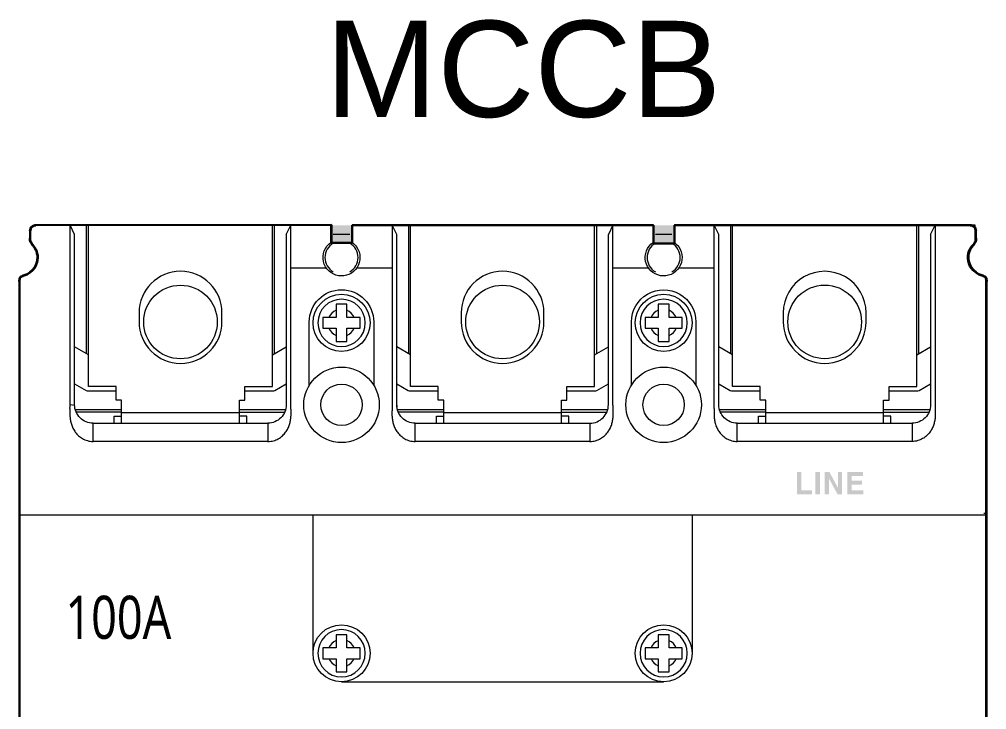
# Model space of a CAD drawing. Header units: millimetres. Extents: x 41 to 1635, y 11 to 1528.
# Drawn here: x 270.2 to 360, y 1152.1 to 1216.1 of the extents above; entities that cross this region are included whole.
import ezdxf

# ---------------------------------------------------------------- set-up
doc = ezdxf.new("R2010")
doc.units = ezdxf.units.MM
doc.header["$LTSCALE"] = 8
doc.layers.get('0').update_dxf_attribs({"linetype": 'CONTINUOUS'})
for name, color, linetype in [('PDF3_Geometry', 7, 'CONTINUOUS'), ('PDF3_Solid Fills', 7, 'CONTINUOUS'), ('PDF3_Text', 7, 'CONTINUOUS')]:
    doc.layers.add(name, color=color, linetype=linetype)
doc.styles.add('PDF AdobeCorpID-MyriadBd', font='arial.ttf')
doc.styles.get("Standard").update_dxf_attribs({"font": '', "width": 0.8})
doc.styles.get('Standard').set_extended_font_data('Meiryo UI')

# ---------------------------------------------------------------- blocks, each defined once
blk = doc.blocks.new('MCCB')
at = {"layer": 'PDF3_Solid Fills', "true_color": 0xffffff, "transparency": 33554559}
h = blk.add_hatch(color=7, dxfattribs=at)
h.paths.add_polyline_path([(0.0015, -3.4427), (0.0015, -3.4586)], flags=0)
h.paths.add_polyline_path([(-0.0114, -3.4721), (-0.6874, -3.4721), (-0.6874, -3.4307), (-0.7357, -3.4307), (-0.7357, -3.4721), (-1.4246, -3.4721), (-1.4246, -3.4321), (-1.4721, -3.4321), (-1.4721, -3.4729), (-2.1481, -3.4721)], flags=0)
h.paths.add_polyline_path([(-2.161, -3.4586), (-2.161, -3.4427)], flags=0)
h.paths.add_polyline_path([(-2.1858, -3.3432), (-2.1858, -0.1286)], flags=0)
h.paths.add_polyline_path([(-2.161, -0.0291), (-2.161, -0.0133)], flags=0)
h.paths.add_polyline_path([(-2.1481, 0.0003), (-1.4721, 0.0011), (-1.4721, -0.0397), (-1.4246, -0.0397), (-1.4246, 0.0003), (-0.7357, 0.0003), (-0.7357, -0.0412), (-0.6874, -0.0412), (-0.6874, 0.0003), (-0.0114, 0.0003)], flags=0)
h.paths.add_polyline_path([(0.0015, -0.0133), (0.0015, -0.0291)], flags=0)
h.paths.add_polyline_path([(0.0263, -0.1286), (0.0263, -3.3432)], flags=0)
at = {"layer": 'PDF3_Solid Fills', "transparency": 33554559}
for points in [[(-0.3975, -0.6061), (-0.3734, -0.6061), (-0.3734, -0.6154), (-0.4077, -0.6154), (-0.4077, -0.5642), (-0.3975, -0.5642)], [(-0.3138, -0.5642), (-0.3043, -0.5642), (-0.3043, -0.6154), (-0.3145, -0.6154), (-0.3343, -0.5789), (-0.3344, -0.5789), (-0.3344, -0.6154), (-0.3439, -0.6154), (-0.3439, -0.5642), (-0.3332, -0.5642), (-0.3139, -0.5999), (-0.3138, -0.5999)], [(-0.2568, -0.5733), (-0.2826, -0.5733), (-0.2826, -0.584), (-0.2589, -0.584), (-0.2589, -0.5931), (-0.2826, -0.5931), (-0.2826, -0.6063), (-0.2557, -0.6063), (-0.2557, -0.6154), (-0.2925, -0.6154), (-0.2925, -0.5642), (-0.2568, -0.5642)]]:
    blk.add_hatch(color=256, dxfattribs=at).paths.add_polyline_path(points)
at = {"layer": 'PDF3_Geometry', "lineweight": 9}
for points in [[(0.0242, -0.6624), (0.0242, -0.1252, 0.357337), (0.0158, -0.1149, -0.657304), (0, -0.0392), (0, 0), (-0.6882, 0), (-0.6882, -0.0392, -0.091204), (-0.678, -0.0494, -2.417329), (-0.7366, -0.0392), (-0.7366, 0), (-1.4248, 0), (-1.4248, -0.0392, -0.089162), (-1.4146, -0.0494, -2.416669), (-1.4733, -0.0392), (-1.4733, 0), (-2.151, 0, 0.414183), (-2.1615, -0.0105), (-2.1615, -0.0341, 0.215531), (-2.1579, -0.042, -0.620501), (-2.1773, -0.1149, 0.359372), (-2.1857, -0.1252), (-2.1857, -0.6624)], [(-2.0172, -0.4524), (-1.6174, -0.4524), (-1.6174, -0.4943), (-2.0172, -0.4943), (-2.0172, -0.4524, -0.414442), (-2.0594, -0.4103), (-2.0594, -0.021), (-2.0699, 0)], [(-1.6174, -0.4943, 0.066752), (-1.6047, -0.4926, 0.056757), (-1.5936, -0.488, 0.051623), (-1.5843, -0.4813, 0.044487), (-1.577, -0.4732, 0.043157), (-1.5716, -0.4645, 0.03485), (-1.5679, -0.4554, 0.03037), (-1.5657, -0.4464, 0.019643), (-1.5646, -0.4373, 0.016172), (-1.5643, -0.4283, 0.003425), (-1.5646, -0.4194, -0.008179), (-1.5648, -0.4103), (-1.5648, 0)], [(-1.2806, -0.4524, -0.414442), (-1.3228, -0.4103), (-1.3228, -0.021), (-1.3333, 0), (-1.3333, -0.4103, -0.005981), (-1.3334, -0.4193, 0.009313), (-1.3337, -0.4282, 0.020795), (-1.3335, -0.4372, 0.025564), (-1.3324, -0.4462, 0.03459), (-1.3302, -0.4553, 0.036649), (-1.3265, -0.4644, 0.044526), (-1.3211, -0.4733, 0.048201), (-1.3136, -0.4814, 0.052793), (-1.3044, -0.488, 0.058513), (-1.2933, -0.4926, 0.066694), (-1.2807, -0.4943)], [(-0.8808, -0.4943, 0.069619), (-0.8679, -0.4925, 0.059215), (-0.8567, -0.4878, 0.05216), (-0.8475, -0.4811, 0.050639), (-0.8403, -0.4731, 0.044881), (-0.8348, -0.4643, 0.03768), (-0.8312, -0.4551, 0.029233), (-0.829, -0.446, 0.028477), (-0.828, -0.4369, 0.017592), (-0.8277, -0.4281, 0.005939), (-0.828, -0.4192, -0.008225), (-0.8282, -0.4103), (-0.8282, 0)], [(-1.5753, -0.021), (-1.5753, -0.4103, -0.414221), (-1.6174, -0.4524)], [(-0.8808, -0.4524), (-0.8808, -0.4943), (-1.2806, -0.4943), (-1.2806, -0.4524), (-0.8808, -0.4524, 0.414578), (-0.8387, -0.4103), (-0.8387, -0.021)], [(-0.0916, 0), (-0.0916, -0.4103, 0.008207), (-0.0914, -0.4193, -0.002322), (-0.0911, -0.4283, -0.016274), (-0.0914, -0.4373, -0.023668), (-0.0924, -0.4463, -0.032986), (-0.0947, -0.4553, -0.043258), (-0.0983, -0.4643, -0.041999), (-0.1037, -0.4731, -0.045667), (-0.1109, -0.4812, -0.053154), (-0.1201, -0.4878, -0.062951), (-0.1312, -0.4924, -0.071075), (-0.1441, -0.4943), (-0.544, -0.4943), (-0.544, -0.4524, -0.414523), (-0.5861, -0.4103), (-0.5861, -0.021), (-0.5966, 0)], [(-0.102, -0.021), (-0.102, -0.4103, -0.41422), (-0.1441, -0.4524), (-0.1441, -0.4943)], [(-1.4301, -0.1064, 0.578242), (-1.4301, -0.041), (-1.468, -0.041, 0.576977), (-1.4679, -0.1065)], [(-0.6935, -0.1064, 0.577293), (-0.6935, -0.041), (-0.7313, -0.041, 0.577106), (-0.7313, -0.1065)], [(-1.5227, -0.3654), (-1.5227, -0.221, -0.999923), (-1.3754, -0.221), (-1.3754, -0.3654)], [(-0.786, -0.3654), (-0.786, -0.221, -1.000004), (-0.6387, -0.221), (-0.6387, -0.3654)], [(-2.0594, -0.3623), (-2.0331, -0.3774, 0.136243), (-2.0279, -0.3788), (-1.9647, -0.3788)], [(-1.67, -0.3788), (-1.6068, -0.3788, 0.134244), (-1.6015, -0.3774), (-1.5753, -0.3623)], [(-1.3228, -0.3623), (-1.2965, -0.3774, 0.133578), (-1.2913, -0.3788), (-1.2281, -0.3788)], [(-0.9334, -0.3788), (-0.8701, -0.3788, 0.135405), (-0.8649, -0.3774), (-0.8387, -0.3623)], [(-0.5861, -0.3623), (-0.5599, -0.3774, 0.13741), (-0.5546, -0.3788), (-0.4914, -0.3788)], [(-0.1968, -0.3788), (-0.1335, -0.3788, 0.134566), (-0.1283, -0.3774), (-0.102, -0.3623)], [(-2.0701, -0.4191, 0.009499), (-2.0703, -0.4279, 0.021124), (-2.0701, -0.4368, 0.022101), (-2.0691, -0.4458, 0.035436), (-2.0669, -0.4549, 0.042927), (-2.0632, -0.4642, 0.043419), (-2.0578, -0.4731, 0.04655), (-2.0506, -0.4811, 0.0545), (-2.0414, -0.4877, 0.060356), (-2.0303, -0.4924, 0.071754), (-2.0172, -0.4943)], [(-0.5968, -0.4191, 0.005937), (-0.5971, -0.4279, 0.022366), (-0.5969, -0.4368, 0.034632), (-0.5959, -0.4458, 0.034606), (-0.5937, -0.455, 0.041023), (-0.59, -0.4643, 0.048526), (-0.5845, -0.4732, 0.04648), (-0.5772, -0.4813, 0.05625), (-0.568, -0.4879, 0.064267), (-0.5568, -0.4925, 0.068524), (-0.544, -0.4943)], [(-0.7366, -3.4726), (-0.737, -3.4333, -0.090366), (-0.7471, -3.4231, -2.416427), (-0.6882, -3.4333), (-0.6882, -3.4726), (-0.0105, -3.4726, 0.411746), (0, -3.4621), (0.0001, -3.4334, -0.658641), (0.0158, -3.3577, 0.358705), (0.0242, -3.3474), (0.0242, -0.6629), (-2.1857, -0.6629)]]:
    blk.add_lwpolyline(points, format="xyb", dxfattribs=at)
at = {"layer": 'PDF3_Geometry', "lineweight": 30}
for points in [[(-2.1481, 0.0003), (-1.4721, 0.0011), (-1.4721, -0.0397), (-1.4246, -0.0397), (-1.4246, 0.0003), (-0.7357, 0.0003), (-0.7357, -0.0412), (-0.6874, -0.0412), (-0.6874, 0.0003), (-0.0114, 0.0003)], [(-2.161, -0.0291), (-2.161, -0.0133)], [(0.0015, -0.0133), (0.0015, -0.0291)], [(-2.1858, -3.3432), (-2.1858, -0.1286)], [(0.0263, -0.1286), (0.0263, -3.3432)]]:
    blk.add_lwpolyline(points, dxfattribs=at)
at = {"layer": 'PDF3_Geometry', "lineweight": 9}
for points in [[(-1.6069, -0.3683), (-1.6069, 0)], [(-1.6027, 0), (-1.6027, -0.2939)], [(-1.2954, -0.2939), (-1.2954, 0)], [(-1.2912, -0.3683), (-1.2912, 0)], [(-0.8703, -0.3683), (-0.8703, 0)], [(-0.866, 0), (-0.866, -0.2939)], [(-0.8282, 0), (-0.8387, -0.021)], [(-0.5966, -0.4103), (-0.5966, 0)], [(-0.5588, -0.2939), (-0.5588, 0)], [(-0.5546, -0.3683), (-0.5546, 0)], [(-0.102, -0.021), (-0.0916, 0)], [(-2.0699, -0.4103), (-2.0699, 0)], [(-2.032, -0.2939), (-2.032, 0)], [(-2.0278, -0.3683), (-2.0278, 0)], [(-1.5753, -0.021), (-1.5648, 0)], [(-1.4301, -0.021), (-1.468, -0.021)], [(-0.6935, -0.021), (-0.7313, -0.021)], [(-0.1336, -0.3683), (-0.1336, 0)], [(-0.1294, 0), (-0.1294, -0.2939)], [(-1.5648, -0.097), (-1.484, -0.097)], [(-1.4141, -0.097), (-1.3333, -0.097)], [(-0.8282, -0.097), (-0.7474, -0.097)], [(-0.6774, -0.097), (-0.5966, -0.097)], [(-2.0278, -0.2963), (-2.0594, -0.2781)], [(-1.6069, -0.2963), (-1.5753, -0.2781)], [(-1.2912, -0.2963), (-1.3228, -0.2781)], [(-0.8703, -0.2963), (-0.8387, -0.2781)], [(-0.5546, -0.2963), (-0.5861, -0.2781)], [(-0.1336, -0.2963), (-0.102, -0.2781)], [(-1.9647, -0.3683), (-2.0278, -0.3683)], [(-1.9647, -0.3999), (-1.9647, -0.3683)], [(-1.6827, -0.4524), (-1.6827, -0.3999), (-1.67, -0.3999), (-1.67, -0.3683)], [(-1.67, -0.3683), (-1.6069, -0.3683)], [(-1.2281, -0.3683), (-1.2912, -0.3683)], [(-1.2281, -0.3999), (-1.2281, -0.3683)], [(-0.9334, -0.3999), (-0.9334, -0.3683)], [(-0.9334, -0.3683), (-0.8703, -0.3683)], [(-0.4914, -0.3683), (-0.5546, -0.3683)], [(-0.4914, -0.3999), (-0.4914, -0.3683)], [(-0.1968, -0.3999), (-0.1968, -0.3683)], [(-0.1968, -0.3683), (-0.1336, -0.3683)], [(-2.0593, -0.4117), (-2.0699, -0.4103)], [(-1.9521, -0.4524), (-1.9521, -0.3999), (-1.9647, -0.3999)], [(-1.2154, -0.4524), (-1.2154, -0.3999), (-1.2281, -0.3999)], [(-0.946, -0.4524), (-0.946, -0.3999)], [(-0.946, -0.3999), (-0.9334, -0.3999)], [(-0.4788, -0.3999), (-0.4914, -0.3999)], [(-0.4788, -0.4524), (-0.4788, -0.3999)], [(-0.2094, -0.4524), (-0.2094, -0.3999)], [(-0.2094, -0.3999), (-0.1968, -0.3999)], [(-2.058, -0.4209), (-1.9521, -0.4209)], [(-1.9521, -0.4272), (-2.0558, -0.4272)], [(-1.9688, -0.4524), (-1.9688, -0.4366)], [(-1.9688, -0.4366), (-1.9521, -0.4366)], [(-1.9521, -0.4277), (-1.6827, -0.4277)], [(-1.6827, -0.4209), (-1.5767, -0.4209)], [(-1.6827, -0.4272), (-1.5788, -0.4272)], [(-1.6658, -0.4524), (-1.6658, -0.4366), (-1.6827, -0.4366)], [(-1.3213, -0.4209), (-1.2154, -0.4209)], [(-1.2154, -0.4272), (-1.3192, -0.4272)], [(-1.2322, -0.4524), (-1.2322, -0.4366)], [(-1.2322, -0.4366), (-1.2154, -0.4366)], [(-1.2154, -0.4277), (-0.946, -0.4277)], [(-0.946, -0.4209), (-0.84, -0.4209)], [(-0.946, -0.4272), (-0.8423, -0.4272)], [(-0.9292, -0.4366), (-0.946, -0.4366)], [(-0.9292, -0.4524), (-0.9292, -0.4366)], [(-0.5848, -0.4209), (-0.4788, -0.4209)], [(-0.4788, -0.4272), (-0.5826, -0.4272)], [(-0.4956, -0.4524), (-0.4956, -0.4366)], [(-0.4956, -0.4366), (-0.4788, -0.4366)], [(-0.4788, -0.4277), (-0.2094, -0.4277)], [(-0.2094, -0.4209), (-0.1034, -0.4209)], [(-0.2094, -0.4272), (-0.1056, -0.4272)], [(-0.1926, -0.4366), (-0.2094, -0.4366)], [(-0.1926, -0.4524), (-0.1926, -0.4366)], [(-0.544, -0.4524), (-0.1441, -0.4524)], [(-2.1857, -3.3474), (-2.1857, -0.6629)], [(-1.5143, -0.6629), (-1.5143, -0.9786)], [(-0.6472, -0.6629), (-0.6472, -0.9786)], [(-1.449, -1.0439), (-0.7124, -1.0439)]]:
    blk.add_lwpolyline(points, dxfattribs=at)
for points in [[(-1.7225, -0.221), (-1.7225, -0.1999, 0.999937), (-1.912, -0.1999), (-1.912, -0.221, 0.999779)], [(-0.986, -0.221), (-0.986, -0.1999, 0.999938), (-1.1754, -0.1999), (-1.1754, -0.221, 0.99978)], [(-0.2494, -0.221), (-0.2494, -0.1999, 1.000157), (-0.4388, -0.1999), (-0.4388, -0.221, 0.999998)], [(-1.449, -0.169, 0.414119), (-1.5031, -0.223, 0.414162), (-1.449, -0.2771, 0.414109), (-1.3949, -0.223, 0.414066)], [(-0.7123, -0.169, 0.414066), (-0.7664, -0.223, 0.414109), (-0.7123, -0.2771, 0.414162), (-0.6583, -0.223, 0.414119)], [(-1.449, -0.9245, 0.414109), (-1.5031, -0.9786, 0.414022), (-1.449, -1.0327, 0.413969), (-1.3949, -0.9786, 0.414055)], [(-0.7123, -0.9245, 0.414055), (-0.7664, -0.9786, 0.413969), (-0.7123, -1.0327, 0.414022), (-0.6583, -0.9786, 0.414109)]]:
    blk.add_lwpolyline(points, format="xyb", close=True, dxfattribs=at)
for points in [[(-1.4367, -0.2519), (-1.4367, -0.2354), (-1.4202, -0.2354), (-1.4064, -0.2354), (-1.4064, -0.2107), (-1.4202, -0.2107), (-1.4367, -0.2107), (-1.4367, -0.1942), (-1.4367, -0.1805), (-1.4613, -0.1805), (-1.4613, -0.1942), (-1.4613, -0.2107), (-1.4778, -0.2107), (-1.4916, -0.2107), (-1.4916, -0.2354), (-1.4778, -0.2354), (-1.4613, -0.2354), (-1.4613, -0.2519), (-1.4613, -0.2656), (-1.4367, -0.2656)], [(-0.7, -0.2519), (-0.7, -0.2354), (-0.6835, -0.2354), (-0.6698, -0.2354), (-0.6698, -0.2107), (-0.6835, -0.2107), (-0.7, -0.2107), (-0.7, -0.1942), (-0.7, -0.1805), (-0.7247, -0.1805), (-0.7247, -0.1942), (-0.7247, -0.2107), (-0.7412, -0.2107), (-0.7549, -0.2107), (-0.7549, -0.2354), (-0.7412, -0.2354), (-0.7247, -0.2354), (-0.7247, -0.2519), (-0.7247, -0.2656), (-0.7, -0.2656)], [(-1.4367, -1.0075), (-1.4367, -0.991), (-1.4202, -0.991), (-1.4064, -0.991), (-1.4064, -0.9663), (-1.4202, -0.9663), (-1.4367, -0.9663), (-1.4367, -0.9498), (-1.4367, -0.9361), (-1.4613, -0.9361), (-1.4613, -0.9498), (-1.4613, -0.9663), (-1.4778, -0.9663), (-1.4916, -0.9663), (-1.4916, -0.991), (-1.4778, -0.991), (-1.4613, -0.991), (-1.4613, -1.0075), (-1.4613, -1.0212), (-1.4367, -1.0212)], [(-0.7, -1.0075), (-0.7, -0.991), (-0.6835, -0.991), (-0.6698, -0.991), (-0.6698, -0.9663), (-0.6835, -0.9663), (-0.7, -0.9663), (-0.7, -0.9498), (-0.7, -0.9361), (-0.7247, -0.9361), (-0.7247, -0.9498), (-0.7247, -0.9663), (-0.7412, -0.9663), (-0.7549, -0.9663), (-0.7549, -0.991), (-0.7412, -0.991), (-0.7247, -0.991), (-0.7247, -1.0075), (-0.7247, -1.0212), (-0.7, -1.0212)]]:
    blk.add_lwpolyline(points, close=True, dxfattribs=at)
for centre, radius in [((-1.8173, -0.221), 0.0842), ((-1.0807, -0.221), 0.0842), ((-0.3441, -0.2209), 0.0842), ((-1.449, -0.223), 0.0652), ((-0.7123, -0.223), 0.0652), ((-1.449, -0.4104), 0.0863), ((-0.7124, -0.4104), 0.0863), ((-1.449, -0.4104), 0.0474), ((-0.7124, -0.4103), 0.0473), ((-1.449, -0.9786), 0.0652), ((-0.7123, -0.9786), 0.0652)]:
    blk.add_circle(centre, radius, dxfattribs=at)
for centre, radius, start, end in [((-1.4489, -0.2231), 0.0315, 113.254, 156.746), ((-1.4491, -0.2231), 0.0315, 23.254, 66.746), ((-0.7122, -0.2231), 0.0315, 113.2388, 156.7129), ((-0.7125, -0.2232), 0.0315, 23.2889, 66.7111), ((-1.4489, -0.223), 0.0315, 203.2236, 246.6799), ((-1.4492, -0.223), 0.0315, 293.3201, 336.7764), ((-0.7122, -0.2229), 0.0315, 203.2567, 246.6951), ((-0.7125, -0.2229), 0.0316, 293.355, 336.7415), ((-1.2866, -0.4116), 0.0361, 180.1974, 186.9315), ((-1.449, -0.9786), 0.0314, 113.1842, 156.8158), ((-1.449, -0.9786), 0.0314, 23.1842, 66.8158), ((-0.7123, -0.9787), 0.0314, 113.169, 156.7827), ((-0.7124, -0.9787), 0.0314, 23.2191, 66.7809), ((-1.4489, -0.9785), 0.0315, 203.2236, 246.6799), ((-1.4492, -0.9785), 0.0315, 293.3201, 336.7764), ((-0.7122, -0.9785), 0.0315, 203.2567, 246.6951), ((-0.7125, -0.9785), 0.0316, 293.355, 336.7415)]:
    blk.add_arc(centre, radius, start, end, dxfattribs=at)
at = {"layer": 'PDF3_Geometry', "lineweight": 35}
for points in [[(-2.161, -0.0133), (-2.161, 0.0018), (-2.1481, 0.0003), (-2.1481, 0.0003)], [(-0.0114, 0.0003), (-0.0114, 0.0003), (0.0015, 0.0018), (0.0015, -0.0133)], [(-2.1564, -0.0435), (-2.1625, -0.0374), (-2.161, -0.0291), (-2.161, -0.0291)], [(-2.1436, -0.0736), (-2.1436, -0.0608), (-2.1504, -0.0495), (-2.1564, -0.0435)], [(-0.0031, -0.0435), (-0.0092, -0.0495), (-0.016, -0.0608), (-0.016, -0.0736)], [(0.0015, -0.0291), (0.0015, -0.0291), (0.0029, -0.0374), (-0.0031, -0.0435)], [(-2.1768, -0.1151), (-2.1511, -0.1075), (-2.1436, -0.0864), (-2.1436, -0.0736)], [(-0.016, -0.0736), (-0.016, -0.0864), (-0.0084, -0.1075), (0.0173, -0.1151)], [(-2.1858, -0.1286), (-2.1858, -0.1151), (-2.1768, -0.1151), (-2.1768, -0.1151)], [(0.0173, -0.1151), (0.0173, -0.1151), (0.0263, -0.1151), (0.0263, -0.1286)]]:
    blk.add_open_spline(points, degree=3, dxfattribs=at)
at = {"layer": 'PDF3_Geometry', "lineweight": 30}
for points in [[(-2.161, -0.0133), (-2.161, 0.0018), (-2.1481, 0.0003), (-2.1481, 0.0003)], [(-0.0114, 0.0003), (-0.0114, 0.0003), (0.0015, 0.0018), (0.0015, -0.0133)], [(-2.1564, -0.0435), (-2.1625, -0.0374), (-2.161, -0.0291), (-2.161, -0.0291)], [(-2.1436, -0.0736), (-2.1436, -0.0608), (-2.1504, -0.0495), (-2.1564, -0.0435)], [(-0.0031, -0.0435), (-0.0092, -0.0495), (-0.016, -0.0608), (-0.016, -0.0736)], [(0.0015, -0.0291), (0.0015, -0.0291), (0.0029, -0.0374), (-0.0031, -0.0435)], [(-2.1768, -0.1151), (-2.1511, -0.1075), (-2.1436, -0.0864), (-2.1436, -0.0736)], [(-0.016, -0.0736), (-0.016, -0.0864), (-0.0084, -0.1075), (0.0173, -0.1151)], [(-2.1858, -0.1286), (-2.1858, -0.1151), (-2.1768, -0.1151), (-2.1768, -0.1151)], [(0.0173, -0.1151), (0.0173, -0.1151), (0.0263, -0.1151), (0.0263, -0.1286)]]:
    blk.add_open_spline(points, degree=3, dxfattribs=at)
at = {"layer": 'PDF3_Geometry', "lineweight": 9}
for points in [[(-2.1594, -0.0384), (-2.1594, -0.0388), (-2.1593, -0.0392), (-2.1593, -0.0395)], [(-2.1593, -0.0395), (-2.1591, -0.0402), (-2.1589, -0.0408), (-2.1585, -0.0413)], [(-2.0701, -0.4191), (-2.07, -0.4162), (-2.0699, -0.4133), (-2.0699, -0.4103)], [(-1.3228, -0.4113), (-1.3228, -0.4114), (-1.3228, -0.4115), (-1.3228, -0.4117)], [(-0.5968, -0.4191), (-0.5968, -0.4162), (-0.5966, -0.4133), (-0.5966, -0.4103)], [(0.0231, -0.6592), (0.022, -0.6586), (0.0207, -0.6587), (0.0196, -0.6587)], [(0.0241, -0.6602), (0.0238, -0.6598), (0.0235, -0.6594), (0.0231, -0.6592)]]:
    blk.add_open_spline(points, degree=3, dxfattribs=at)
at = {"layer": 'PDF3_Solid Fills', "lineweight": 9, "transparency": 33554559}
blk.add_solid([(-0.3651, -0.5642), (-0.355, -0.5642), (-0.3651, -0.6154), (-0.355, -0.6154)], dxfattribs=at)
at = {"layer": 'PDF3_Text', "color": 252, "true_color": 0x909090, "insert": (-1.4858, 0.3562), "char_height": 0.22, "attachment_point": 4, "style": 'PDF AdobeCorpID-MyriadBd'}
blk.add_mtext('MCCB', dxfattribs=at)

msp = doc.modelspace()

# ---------------------------------------------------------------- block references
at = {"xscale": 40.55841776033333, "yscale": 40.55841776033333, "zscale": 40.55841776033333}
msp.add_blockref('MCCB', (358.887, 1197.046), dxfattribs=at)

# ---------------------------------------------------------------- texts
at = {"insert": (274.514, 1162.689), "char_height": 4, "attachment_point": 1}
msp.add_mtext_dynamic_manual_height_columns('100A', width=15.85856, gutter_width=4.552, heights=[8.101], dxfattribs=at)

doc.saveas('drawing.dxf')
